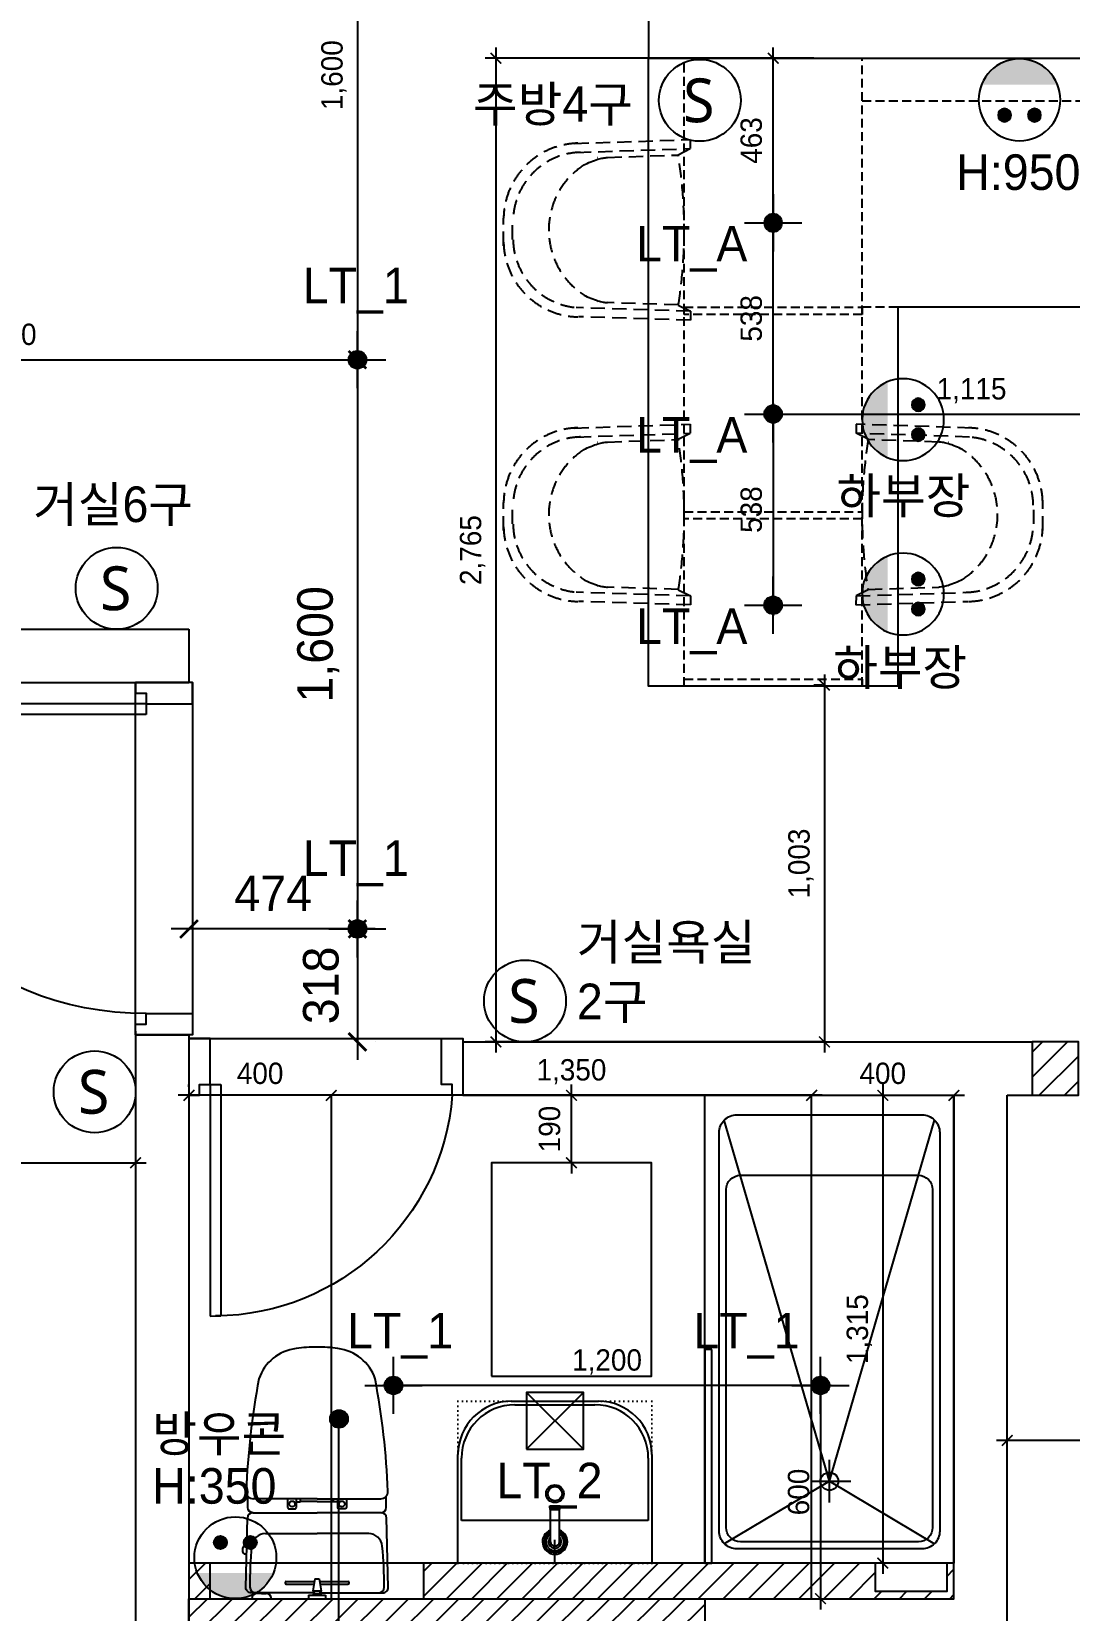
# Model space of a CAD drawing. Header units: inches. Extents: x 180277 to 249577, y 30223 to 92457.
# Drawn here: x 210996 to 213913, y 59642 to 64080 of the extents above; entities that cross this region are included whole.
import ezdxf

# ---------------------------------------------------------------- set-up
doc = ezdxf.new("R2010")
doc.units = ezdxf.units.IN
doc.header["$LTSCALE"] = 50
doc.header["$MEASUREMENT"] = 0
doc.header["$PDSIZE"] = 700.071425
for name, pattern in [('DASHED', [0.75, 0.5, -0.25]), ('DH-HID2', [1.2, 0.8, -0.4]), ('DOT', [0.25, 0, -0.25]), ('HID', [2.5, 1.5, -1]), ('HIDDEN', [0.375, 0.25, -0.125])]:
    doc.linetypes.add(name, pattern=pattern)
for name, color, linetype in [('0-ELC TEXT', 7, 'Continuous'), ('02-WAL', 2, 'Continuous'), ('03-WAL NEW', 3, 'Continuous'), ('06-FUR', 6, 'Continuous'), ('07-DIM WAL', 5, 'Continuous'), ('2-con', 2, 'Continuous'), ('3.기호.계단선', 30, 'Continuous'), ('CO-BATH', 6, 'Continuous'), ('fin', 5, 'Continuous'), ('FU-FURM', 251, 'DH-HID2'), ('FUR', 8, 'DASHED'), ('HL', 6, 'HIDDEN'), ('RC-LIGHT', 7, 'Continuous'), ('도면층4', 4, 'Continuous'), ('도면층5', 5, 'Continuous'), ('설비', 140, 'Continuous')]:
    doc.layers.add(name, color=color, linetype=linetype)
doc.styles.add('HY 울릉도 L', font='')
doc.styles.add('코레일둥고', font='Korail_Round_Gothic_Medium.ttf')
doc.styles.get('HY 울릉도 L').set_extended_font_data('HY울릉도L')
doc.dimstyles.new('30', dxfattribs={"dimscale": 30, "dimtxt": 2, "dimasz": 1, "dimexe": 1, "dimexo": 1, "dimgap": 1, "dimtad": 1, "dimdec": 0, "dimrnd": 0.05, "dimdsep": 46, "dimlunit": 6, "dimtxsty": 'HY 울릉도 L', "dimblk": 'ARCHTICK', "dimcen": 2.5, "dimdle": 1, "dimclrd": 133, "dimclre": 133, "dimclrt": 30, "dimadec": 0, "dimazin": 0, "dimtfac": 1, "dimtdec": 0, "dimtix": 1, "dimtmove": 2, "dimatfit": 3, "dimldrblk": 'ARCHTICK', "dimfxl": 0, "dimlwd": -1, "dimlwe": -1, "dimarcsym": 0})
doc.dimstyles.new('50', dxfattribs={"dimscale": 50, "dimtxt": 2, "dimasz": 1, "dimexe": 1, "dimexo": 1, "dimgap": 1, "dimtad": 1, "dimdec": 0, "dimrnd": 0.05, "dimdsep": 46, "dimlunit": 6, "dimtxsty": 'HY 울릉도 L', "dimblk": 'ARCHTICK', "dimcen": 2.5, "dimdle": 1, "dimclrd": 133, "dimclre": 133, "dimclrt": 30, "dimadec": 0, "dimazin": 0, "dimtfac": 1, "dimtdec": 0, "dimtix": 1, "dimtmove": 2, "dimatfit": 3, "dimldrblk": 'ARCHTICK', "dimfxl": 0, "dimlwd": -1, "dimlwe": -1, "dimarcsym": 0})

# ---------------------------------------------------------------- blocks, each defined once
blk = doc.blocks.new('fff')
at = {"layer": '02-WAL'}
blk.add_line((80428, 62807.5), (80588, 62807.5), dxfattribs=at)
at = {"layer": '2-con'}
for p, q in [((82038, 65382.5), (82038, 67107.5)), ((82888, 65982.5), (82888, 63967.5)), ((80438, 63797.5), (80438, 65617.5)), ((80588, 63937.5), (80588, 65617.5)), ((82038, 65382.5), (82738, 65382.5)), ((82738, 65382.5), (82738, 63967.5)), ((81358, 63817.5), (81358, 63967.5)), ((81358, 63967.5), (82738, 63967.5)), ((82888, 63967.5), (82958, 63967.5)), ((82958, 63817.5), (82958, 63967.5)), ((80588, 63797.5), (80588, 63937.5)), ((80438, 63797.5), (80588, 63797.5)), ((81358, 63817.5), (82958, 63817.5)), ((76738, 62807.5), (80588, 62807.5)), ((80588, 62657.5), (80588, 62807.5)), ((76588, 62657.5), (80588, 62657.5)), ((81880, 61052.5), (84943, 61052.5)), ((81880, 60812.5), (81880, 61052.5))]:
    blk.add_line(p, q, dxfattribs=at)
at = {"layer": '도면층4'}
for p, q in [((80648, 63937.5), (80648, 64588.1)), ((80648, 64588.1), (80678, 64587.5)), ((80678, 63937.5), (80678, 64587.5)), ((81358, 63967.5), (80588, 63967.5)), ((80648, 63937.5), (80678, 63937.5)), ((80438, 63797.5), (80438, 62807.5)), ((80588, 63807.5), (81358, 63807.5)), ((80598, 62807.5), (80598, 63797.5)), ((80468, 62897.5), (79598, 62897.5)), ((80468, 62867.5), (80468, 62897.5)), ((80468, 62867.5), (79597.4, 62867.5))]:
    blk.add_line(p, q, dxfattribs=at)
for points in [[(80588, 63967.5), (80618, 63967.5), (80618, 63937.5), (80648, 63937.5), (80648, 63807.5), (80618, 63807.5), (80618, 63807.5), (80588, 63807.5), (80588, 63967.5)], [(81358, 63967.5), (81328, 63967.5), (81328, 63937.5), (81298, 63937.5), (81298, 63807.5), (81328, 63807.5), (81328, 63807.5), (81358, 63807.5), (81358, 63967.5)], [(80438, 63797.5), (80438, 63767.5), (80468, 63767.5), (80468, 63737.5), (80598, 63737.5), (80598, 63767.5), (80598, 63767.5), (80598, 63797.5), (80438, 63797.5)], [(80438, 62807.5), (80438, 62837.5), (80468, 62837.5), (80468, 62867.5), (80598, 62867.5), (80598, 62837.5), (80598, 62837.5), (80598, 62807.5), (80438, 62807.5)]]:
    blk.add_lwpolyline(points, dxfattribs=at)
at = {"layer": '도면층5'}
for centre, radius, start, end in [((80658.1, 63915.9), 671.9, 4.4073, 89.5784), ((80461.2, 62874), 863.5, 89.5488, 179.4365)]:
    blk.add_arc(centre, radius, start, end, dxfattribs=at)
blk = doc.blocks.new('FFF2')
at = {"layer": '03-WAL NEW'}
h = blk.add_hatch(dxfattribs=at)
h.set_pattern_fill('_USER', color=8, scale=50, angle=45, pattern_type=0)
h.set_pattern_definition([(45, (21500, 7e-12), (-35.355339, 35.355339), [])])
h.paths.add_polyline_path([(213808.7, 61089.6), (213938.7, 61089.6), (213938.7, 61239.6), (213808.7, 61239.6)])
h = blk.add_hatch(dxfattribs=at)
h.set_pattern_fill('_USER', color=8, scale=50, angle=45, pattern_type=0)
h.set_pattern_definition([(45, (130850.66, 7e-12), (-35.35534, 35.35534), [])])
h.paths.add_polyline_path([(211498.7, 59774.6), (211438.7, 59774.6), (211438.7, 59674.6), (211498.7, 59674.6)])
h.paths.add_polyline_path([(213568.7, 59774.6), (213568.7, 59694.6), (213368.7, 59694.6), (213368.7, 59774.6), (212098.7, 59774.6), (212098.7, 59674.6), (213588.7, 59674.6), (213588.7, 59774.6)])
h = blk.add_hatch(dxfattribs=at)
h.set_pattern_fill('_USER', color=8, scale=50, angle=45, pattern_type=0)
h.set_pattern_definition([(45, (0, 0), (-35.355339, 35.355339), [])])
h.paths.add_polyline_path([(212888.7, 59574.6), (211438.7, 59574.6), (211438.7, 59674.6), (212888.7, 59674.6)])
at = {"color": 8}
blk.add_line((212467.3, 59774.6), (212467.3, 59839.6), dxfattribs=at)
at = {"layer": '03-WAL NEW'}
for p, q in [((211498.7, 59674.6), (211498.7, 59774.6)), ((212098.7, 59674.6), (212098.7, 59774.6))]:
    blk.add_line(p, q, dxfattribs=at)
for points in [[(213808.7, 61089.6), (213938.7, 61089.6), (213938.7, 61239.6), (213808.7, 61239.6)], [(212888.7, 59574.6), (211438.7, 59574.6), (211438.7, 59674.6), (212888.7, 59674.6)]]:
    blk.add_lwpolyline(points, close=True, dxfattribs=at)
for points in [[(213588.7, 59774.6), (211438.7, 59774.6), (211438.7, 59674.6), (213588.7, 59674.6), (213588.7, 59774.6)], [(213568.7, 59774.6), (213568.7, 59694.6), (213368.7, 59694.6), (213368.7, 59774.6)]]:
    blk.add_lwpolyline(points, dxfattribs=at)
at = {"layer": '06-FUR', "color": 8}
blk.add_lwpolyline([(215030.7, 64004.6), (215610.7, 64004.6), (215610.7, 63304.6), (213430.7, 63304.6), (213430.7, 62239.6), (212730.7, 62239.6), (212730.7, 64004.6), (215030.7, 64004.6)], dxfattribs=at)
at = {"layer": 'CO-BATH', "color": 8}
for p, q in [((213238.7, 60004.6), (212943.3, 61020)), ((213238.7, 60004.6), (213534, 61020)), ((212908.7, 60374.6), (212888.7, 60374.6)), ((212888.7, 60374.6), (212888.7, 59774.6)), ((212908.7, 59774.6), (212908.7, 60374.6)), ((212344.8, 60229.6), (212589.8, 60229.6)), ((212354.8, 60219.6), (212579.8, 60219.6)), ((212194.8, 59774.6), (212194.8, 60079.6)), ((212204.8, 59894.6), (212204.8, 60069.6)), ((212729.8, 60069.6), (212729.8, 59894.6)), ((212739.8, 60079.6), (212739.8, 59774.6)), ((213238.7, 59944.6), (213238.7, 60064.6)), ((213238.7, 60004.6), (212943.3, 59829.2)), ((213188.7, 60004.6), (213298.7, 60004.6)), ((213238.7, 60004.6), (213534, 59829.2)), ((212452.8, 59935.1), (212481.8, 59935.1)), ((212452.8, 59930.1), (212452.8, 59935.1)), ((212452.8, 59930.1), (212481.8, 59930.1)), ((212453.8, 59925.1), (212453.8, 59930.1)), ((212453.8, 59925.1), (212480.8, 59925.1)), ((212454.8, 59834.6), (212454.8, 59925.1)), ((212479.8, 59834.6), (212479.8, 59925.1)), ((212480.8, 59925.1), (212480.8, 59930.1)), ((212481.8, 59930.1), (212481.8, 59935.1)), ((212729.8, 59894.6), (212204.8, 59894.6)), ((212739.8, 59774.6), (212194.8, 59774.6)), ((212888.7, 59774.6), (212908.7, 59774.6))]:
    blk.add_line(p, q, dxfattribs=at)
blk.add_lwpolyline([(213588.7, 61089.6), (213588.7, 59774.6), (212888.7, 59774.6), (212888.7, 61089.6)], close=True, dxfattribs=at)
for points in [[(213238.7, 59814.6), (212978.7, 59814.6, -0.414214), (212928.7, 59864.6), (212928.7, 60984.6, -0.414214), (212978.7, 61034.6), (213498.7, 61034.6, -0.414214), (213548.7, 60984.6), (213548.7, 59864.6, -0.414214), (213498.7, 59814.6), (213238.7, 59814.6)], [(213238.7, 59834.6), (212988.7, 59834.6, -0.414214), (212948.7, 59874.6), (212948.7, 60824.6, -0.414214), (212988.7, 60864.6), (213488.7, 60864.6, -0.414214), (213528.7, 60824.6), (213528.7, 59874.6, -0.414214), (213488.7, 59834.6)]]:
    blk.add_lwpolyline(points, format="xyb", close=True, dxfattribs=at)
at = {"layer": 'CO-BATH', "color": 8, "linetype": 'DOT'}
blk.add_lwpolyline([(212194.8, 60229.6), (212739.8, 60229.6), (212739.8, 59774.6), (212194.8, 59774.6)], close=True, dxfattribs=at)
at = {"layer": 'CO-BATH', "color": 8}
for radius in [25, 20]:
    blk.add_circle((212467.3, 59969.6), radius, dxfattribs=at)
for centre, radius, start, end in [((212344.8, 60079.6), 150, 90, 180), ((212589.8, 60079.6), 150, 0, 90), ((212354.8, 60069.6), 150, 90, 180), ((212579.8, 60069.6), 150, 0, 90), ((212467.3, 59834.6), 35, 110.9249, 69.0752), ((212467.3, 59834.6), 30, 114.6243, 65.3757), ((212467.3, 59834.6), 25, 120, 60), ((212467.3, 59834.6), 18, 133.983, 46.0171), ((212467.3, 59834.6), 12.5, 180, 0)]:
    blk.add_arc(centre, radius, start, end, dxfattribs=at)
blk.add_ellipse((213238.7, 60004.6), major_axis=(17.7, 17.7), ratio=1, dxfattribs=at)
at = {"layer": 'fin', "color": 8}
for p, q in [((211618.3, 59916), (211798.7, 59916)), ((211798.7, 59955.3), (211619.4, 59955.3)), ((211798.7, 59955.3), (211977.9, 59955.3)), ((211979, 59916), (211798.7, 59916)), ((211653.4, 59858.2), (211798.7, 59858.2)), ((211943.9, 59858.2), (211798.7, 59858.2)), ((211790.7, 59691), (211626.1, 59691)), ((211642.9, 59689.6), (211630.4, 59689.6)), ((211642.9, 59689.6), (211655.4, 59689.6)), ((211806.6, 59691), (211971.3, 59691))]:
    blk.add_line(p, q, dxfattribs=at)
for points in [[(211618.3, 59916, -0.371724), (211603.9, 59930.7, -0.003515), (211604.7, 59961.6, -0.320541)], [(211979, 59916, 0.371724), (211993.4, 59930.7, 0.003515), (211992.6, 59961.6, 0.320541)], [(211626.1, 59691), (211613.7, 59691, -0.421209), (211598.7, 59706.4), (211603.3, 59901.4, -0.001659)], [(211971.3, 59691), (211983.7, 59691, 0.421209), (211998.7, 59706.4), (211994, 59901.4, 0.001659)]]:
    blk.add_lwpolyline(points, format="xyb", dxfattribs=at)
for centre, radius, start, end in [((211754.4, 60253), 125.5, 96.5759, 161.7036), ((211798.7, 59976), 405.9, 90, 98.3007), ((211798.7, 59976), 405.9, 81.6993, 90), ((211842.9, 60253), 125.5, 18.2964, 83.4241), ((213803.5, 59886.3), 2205.9, 169.3919, 177.6667), ((209793.9, 59886.3), 2205.9, 2.3333, 10.6081), ((211619.4, 59975.3), 20, 177.6667, 270), ((211977.9, 59975.3), 20, 270, 2.3333), ((211618.3, 59901), 15, 90, 178.6349), ((211979, 59901), 15, 1.3651, 90), ((211655.2, 59818.2), 40, 92.4871, 174.0563), ((211942.2, 59818.2), 40, 5.9437, 87.5129), ((212610, 59718.8), 1000, 174.0563, 180.6884), ((210987.3, 59718.8), 1000, 359.3116, 5.9437), ((211626.1, 59707), 16, 180.6884, 270), ((211971.3, 59707), 16, 270, 359.3116), ((211630.4, 59674.6), 15, 90, 180), ((211655.4, 59674.6), 15, 0, 90)]:
    blk.add_arc(centre, radius, start, end, dxfattribs=at)
at = {"layer": 'FU-FURM', "color": 8}
for p, q in [((212522.5, 63765.1), (212847.3, 63775.9)), ((212847.3, 63775.9), (212847.3, 63750.6)), ((212529.2, 63739.9), (212847.3, 63750.6)), ((212615, 63725.9), (212813.5, 63732.5)), ((212813.5, 63733.6), (212847.3, 63750.6)), ((212548.8, 63704.7), (212553, 63706.9)), ((212553, 63706.9), (212557.7, 63709.1)), ((212557.7, 63709.1), (212562.8, 63711.4)), ((212562.8, 63711.4), (212568.1, 63713.5)), ((212568.1, 63713.5), (212573.3, 63715.6)), ((212573.3, 63715.6), (212578.5, 63717.5)), ((212578.5, 63717.5), (212583.3, 63719.2)), ((212583.3, 63719.2), (212587.7, 63720.6)), ((212587.7, 63720.6), (212591.7, 63721.8)), ((212591.7, 63721.8), (212595.3, 63722.8)), ((212595.3, 63722.8), (212598.7, 63723.6)), ((212598.7, 63723.6), (212601.9, 63724.2)), ((212601.9, 63724.2), (212605.1, 63724.7)), ((212605.1, 63724.7), (212608.3, 63725.1)), ((212608.3, 63725.1), (212611.5, 63725.5)), ((212611.5, 63725.5), (212615, 63725.9)), ((212323, 63477.6), (212322.9, 63555.5)), ((212348.4, 63495.6), (212348.3, 63548.7)), ((212549.2, 63338.7), (212553.5, 63336.6)), ((212553.5, 63336.6), (212558.2, 63334.4)), ((212558.2, 63334.4), (212563.3, 63332.2)), ((212563.3, 63332.2), (212568.5, 63330)), ((212847.9, 63293.6), (212527.3, 63303.6)), ((212568.5, 63330), (212573.8, 63328)), ((212573.8, 63328), (212578.9, 63326.1)), ((212578.9, 63326.1), (212583.8, 63324.4)), ((212583.8, 63324.4), (212588.2, 63322.9)), ((212588.2, 63322.9), (212592.2, 63321.7)), ((212592.2, 63321.7), (212595.8, 63320.8)), ((212595.8, 63320.8), (212599.2, 63320)), ((212599.2, 63320), (212602.4, 63319.4)), ((212602.4, 63319.4), (212605.6, 63318.9)), ((212605.6, 63318.9), (212608.8, 63318.5)), ((212608.8, 63318.5), (212612, 63318.1)), ((212612, 63318.1), (212615.5, 63317.8)), ((212814, 63311.6), (212615.5, 63317.8)), ((212814, 63310.5), (212847.9, 63293.6)), ((212847.9, 63293.6), (212847.9, 63268.3)), ((212847.9, 63268.3), (212533.8, 63278)), ((212522.5, 62965.1), (212847.3, 62975.9)), ((212847.3, 62975.9), (212847.3, 62950.6)), ((213314.1, 62975.9), (213314, 62950.6)), ((213638.8, 62965.1), (213314.1, 62975.9)), ((212529.2, 62939.9), (212847.3, 62950.6)), ((212615, 62925.9), (212813.5, 62932.5)), ((212813.5, 62933.6), (212847.3, 62950.6)), ((213632.2, 62939.9), (213314, 62950.6)), ((213347.8, 62933.6), (213314, 62950.6)), ((213546.3, 62925.9), (213347.8, 62932.5)), ((212548.8, 62904.7), (212553, 62906.9)), ((212553, 62906.9), (212557.7, 62909.1)), ((212557.7, 62909.1), (212562.8, 62911.4)), ((212562.8, 62911.4), (212568.1, 62913.5)), ((212568.1, 62913.5), (212573.3, 62915.6)), ((212573.3, 62915.6), (212578.5, 62917.5)), ((212578.5, 62917.5), (212583.3, 62919.2)), ((212583.3, 62919.2), (212587.7, 62920.6)), ((212587.7, 62920.6), (212591.7, 62921.8)), ((212591.7, 62921.8), (212595.3, 62922.8)), ((212595.3, 62922.8), (212598.7, 62923.6)), ((212598.7, 62923.6), (212601.9, 62924.2)), ((212601.9, 62924.2), (212605.1, 62924.7)), ((212605.1, 62924.7), (212608.3, 62925.1)), ((212608.3, 62925.1), (212611.5, 62925.5)), ((212611.5, 62925.5), (212615, 62925.9)), ((213549.8, 62925.5), (213546.3, 62925.9)), ((213553, 62925.1), (213549.8, 62925.5)), ((213556.2, 62924.7), (213553, 62925.1)), ((213559.4, 62924.2), (213556.2, 62924.7)), ((213562.6, 62923.6), (213559.4, 62924.2)), ((213566, 62922.8), (213562.6, 62923.6)), ((213569.7, 62921.8), (213566, 62922.8)), ((213573.6, 62920.6), (213569.7, 62921.8)), ((213578, 62919.2), (213573.6, 62920.6)), ((213582.9, 62917.5), (213578, 62919.2)), ((213588, 62915.6), (213582.9, 62917.5)), ((213593.3, 62913.5), (213588, 62915.6)), ((213598.5, 62911.4), (213593.3, 62913.5)), ((213603.6, 62909.1), (213598.5, 62911.4)), ((213608.3, 62906.9), (213603.6, 62909.1)), ((213612.6, 62904.7), (213608.3, 62906.9)), ((212323, 62677.6), (212322.9, 62755.5)), ((213838.3, 62677.6), (213838.4, 62755.5)), ((212348.4, 62695.6), (212348.3, 62748.7)), ((213812.9, 62695.6), (213813, 62748.7)), ((212549.2, 62538.7), (212553.5, 62536.6)), ((212553.5, 62536.6), (212558.2, 62534.4)), ((212558.2, 62534.4), (212563.3, 62532.2)), ((212563.3, 62532.2), (212568.5, 62530)), ((213598, 62532.2), (213592.8, 62530)), ((213603.1, 62534.4), (213598, 62532.2)), ((213607.8, 62536.6), (213603.1, 62534.4)), ((213612.1, 62538.7), (213607.8, 62536.6)), ((212847.9, 62493.6), (212527.3, 62503.6)), ((212568.5, 62530), (212573.8, 62528)), ((212573.8, 62528), (212578.9, 62526.1)), ((212578.9, 62526.1), (212583.8, 62524.4)), ((212583.8, 62524.4), (212588.2, 62522.9)), ((212588.2, 62522.9), (212592.2, 62521.7)), ((212592.2, 62521.7), (212595.8, 62520.8)), ((212595.8, 62520.8), (212599.2, 62520)), ((212599.2, 62520), (212602.4, 62519.4)), ((212602.4, 62519.4), (212605.6, 62518.9)), ((212605.6, 62518.9), (212608.8, 62518.5)), ((212608.8, 62518.5), (212612, 62518.1)), ((212612, 62518.1), (212615.5, 62517.8)), ((212814, 62511.6), (212615.5, 62517.8)), ((212814, 62510.5), (212847.9, 62493.6)), ((212847.9, 62493.6), (212847.9, 62468.3)), ((213313.5, 62493.6), (213313.4, 62468.3)), ((213347.3, 62510.5), (213313.5, 62493.6)), ((213313.5, 62493.6), (213634, 62503.6)), ((213347.3, 62511.6), (213545.8, 62517.8)), ((213549.3, 62518.1), (213545.8, 62517.8)), ((213552.5, 62518.5), (213549.3, 62518.1)), ((213555.7, 62518.9), (213552.5, 62518.5)), ((213558.9, 62519.4), (213555.7, 62518.9)), ((213562.1, 62520), (213558.9, 62519.4)), ((213565.5, 62520.8), (213562.1, 62520)), ((213569.2, 62521.7), (213565.5, 62520.8)), ((213573.1, 62522.9), (213569.2, 62521.7)), ((213577.5, 62524.4), (213573.1, 62522.9)), ((213582.4, 62526.1), (213577.5, 62524.4)), ((213587.5, 62528), (213582.4, 62526.1)), ((213592.8, 62530), (213587.5, 62528)), ((212847.9, 62468.3), (212533.8, 62478)), ((213313.4, 62468.3), (213627.6, 62478))]:
    blk.add_line(p, q, dxfattribs=at)
for centre, radius, start, end in [((212536.6, 63552.2), 213.6, 91.3567, 179.233), ((212543.9, 63545.9), 194.3, 91.3565, 179.233), ((211500.1, 63520.4), 1330.6, 350.9232, 9.2189), ((212668.4, 63521.9), 218.5, 123.195, 236.9472), ((212668.4, 63521.9), 218.5, 111.67, 111.7928), ((212536.6, 63491.2), 213.6, 180.9092, 268.7855), ((212543.9, 63497.6), 194.3, 180.9092, 268.7854), ((212668.4, 63521.9), 218.5, 248.3494, 248.4722), ((212536.6, 62752.2), 213.6, 91.3567, 179.233), ((212543.9, 62745.9), 194.3, 91.3565, 179.233), ((211500.1, 62720.4), 1330.6, 350.9232, 9.2189), ((214661.2, 62720.4), 1330.6, 170.7811, 189.0768), ((213617.4, 62745.9), 194.3, 0.767, 88.6435), ((213624.7, 62752.2), 213.6, 0.767, 88.6433), ((212668.4, 62721.9), 218.5, 123.195, 236.9472), ((212668.4, 62721.9), 218.5, 111.67, 111.7928), ((213492.9, 62721.9), 218.5, 68.2072, 68.33), ((213492.9, 62721.9), 218.5, 303.0528, 56.805), ((212536.6, 62691.2), 213.6, 180.9092, 268.7855), ((212543.9, 62697.6), 194.3, 180.9092, 268.7854), ((213617.4, 62697.6), 194.3, 271.2146, 359.0908), ((213624.7, 62691.2), 213.6, 271.2145, 359.0908), ((212668.4, 62721.9), 218.5, 248.3494, 248.4722), ((213492.9, 62721.9), 218.5, 291.5278, 291.6506)]:
    blk.add_arc(centre, radius, start, end, dxfattribs=at)
at = {"layer": 'FUR', "color": 8}
for p, q in [((212830.7, 62239.6), (212830.7, 64004.6)), ((213330.7, 63284.6), (213330.7, 64004.6)), ((213330.7, 63884.6), (214030.7, 63884.6)), ((213330.7, 62239.6), (213330.7, 63304.6)), ((213430.7, 63304.6), (213330.7, 63304.6))]:
    blk.add_line(p, q, dxfattribs=at)
for points in [[(212830.7, 63304.6), (213330.7, 63304.6), (213330.7, 63284.6), (212830.7, 63284.6)], [(212830.7, 62729.6), (213330.7, 62729.6), (213330.7, 62709.6), (212830.7, 62709.6)], [(212830.7, 62259.6), (213330.7, 62259.6), (213330.7, 62239.6), (212830.7, 62239.6)]]:
    blk.add_lwpolyline(points, close=True, dxfattribs=at)
at = {"layer": 'HL', "color": 8, "linetype": 'Continuous'}
for p, q in [((211798.7, 59948.2), (211752.3, 59948.2)), ((211798.7, 59948.2), (211845, 59948.2)), ((211589.7, 59805), (211589.7, 59817.1)), ((211593.7, 59821.1), (211601.4, 59821.1)), ((211593.7, 59801), (211600.9, 59801)), ((211712.2, 59722.6), (211791.2, 59722.6)), ((211712.2, 59715.6), (211790.1, 59715.6)), ((211792.7, 59730.7), (211787.3, 59696.4)), ((211787.3, 59696.4), (211791.7, 59689.4)), ((211787.3, 59696.4), (211810, 59696.4)), ((211792.7, 59730.7), (211804.7, 59730.7)), ((211804.7, 59730.7), (211810, 59696.4)), ((211810, 59696.4), (211805.6, 59689.4)), ((211806.1, 59722.6), (211885.2, 59722.6)), ((211807.2, 59715.6), (211885.2, 59715.6)), ((211774.7, 59684.6), (211774.7, 59674.6)), ((211774.7, 59684.6), (211822.7, 59684.6)), ((211791.7, 59689.4), (211786.3, 59684.6)), ((211791.7, 59689.4), (211805.6, 59689.4)), ((211805.6, 59689.4), (211811, 59684.6)), ((211822.7, 59684.6), (211822.7, 59674.6))]:
    blk.add_line(p, q, dxfattribs=at)
for points in [[(211716.1, 59955.3), (211716.1, 59931.1, 0.414214), (211720.1, 59927.1), (211736.6, 59927.1, 0.414214), (211740.6, 59931.1), (211740.6, 59946.6), (211740.6, 59955.3)], [(211740.6, 59946.6), (211750.3, 59946.6, 0.414214), (211752.3, 59948.6), (211752.3, 59955.3)], [(211856.7, 59946.6), (211847, 59946.6, -0.414214), (211845, 59948.6), (211845, 59955.3)], [(211881.2, 59955.3), (211881.2, 59931.1, -0.414214), (211877.2, 59927.1), (211860.7, 59927.1, -0.414214), (211856.7, 59931.1), (211856.7, 59946.6), (211856.7, 59955.3)]]:
    blk.add_lwpolyline(points, format="xyb", dxfattribs=at)
for centre in [(211728.7, 59941), (211868.7, 59941)]:
    blk.add_circle(centre, 8, dxfattribs=at)
for centre, radius, start, end in [((211593.7, 59817.1), 4, 90, 180), ((211593.7, 59805), 4, 180, 270), ((211712.2, 59719.1), 3.5, 90, 270), ((211885.2, 59719.1), 3.5, 270, 90)]:
    blk.add_arc(centre, radius, start, end, dxfattribs=at)
at = {"xscale": -1, "rotation": 180}
blk.add_blockref('fff', (130850.7, 125057.1), dxfattribs=at)
blk = doc.blocks.new('1')
at = {"linetype": 'Continuous'}
h = blk.add_hatch(color=4, dxfattribs=at)
h.dxf.hatch_style = 1
edge = h.paths.add_edge_path()
edge.add_arc((11539653.5, -14273503.8), 37.5, 0, 360)
at = {"color": 1, "linetype": 'Continuous'}
for p, q in [((11539653.5, -14273637.1), (11539653.5, -14273370.5)), ((11539520.2, -14273503.8), (11539786.8, -14273503.8))]:
    blk.add_line(p, q, dxfattribs=at)
at = {"color": 4, "linetype": 'Continuous'}
for radius in [41.5, 37.5]:
    blk.add_circle((11539653.5, -14273503.8), radius, dxfattribs=at)
blk = doc.blocks.new('_ArchTick')
at = {"color": 0, "linetype": 'ByBlock', "const_width": 0.15}
blk.add_lwpolyline([(-0.5, -0.5), (0.5, 0.5)], dxfattribs=at)
blk = doc.blocks.new('*D151')
at = {"layer": '07-DIM WAL', "color": 133}
for p, q in [((212513.7, 61089.6), (212513.7, 61119.6)), ((212513.7, 60899.6), (212513.7, 61089.6)), ((212543.7, 61089.6), (212543.7, 61089.6)), ((212513.7, 60899.6), (212513.7, 60869.6)), ((212543.7, 60899.6), (212543.7, 60899.6))]:
    blk.add_line(p, q, dxfattribs=at)
at = {"layer": 'Defpoints', "color": 0}
for p in [(212513.7, 61089.6), (212513.7, 61089.6), (212513.7, 60899.6)]:
    blk.add_point(p, dxfattribs=at)
at = {"layer": '07-DIM WAL', "color": 133, "xscale": 30, "yscale": 30, "zscale": 30}
for p, rotation in [((212513.7, 61089.6), 270), ((212513.7, 60899.6), 90)]:
    blk.add_blockref('_ArchTick', p, dxfattribs=dict(at, rotation=rotation))
at = {"layer": '07-DIM WAL', "color": 30, "insert": (212452.4, 60994.6), "char_height": 60, "attachment_point": 5, "rotation": 90, "style": 'HY 울릉도 L'}
blk.add_mtext('190', dxfattribs=at)
blk = doc.blocks.new('*D152')
at = {"layer": '07-DIM WAL', "color": 133}
blk.add_line((213243.7, 60274.1), (211983.7, 60274.1), dxfattribs=at)
at = {"layer": 'Defpoints', "color": 0}
for p in [(212013.7, 60274.1), (212013.7, 60274.1), (213213.7, 60274.1)]:
    blk.add_point(p, dxfattribs=at)
at = {"layer": '07-DIM WAL', "color": 133, "xscale": 30, "yscale": 30, "zscale": 30, "rotation": 180}
blk.add_blockref('_ArchTick', (212013.7, 60274.1), dxfattribs=at)
at = {"layer": '07-DIM WAL', "color": 133, "xscale": 30, "yscale": 30, "zscale": 30}
blk.add_blockref('_ArchTick', (213213.7, 60274.1), dxfattribs=at)
at = {"layer": '07-DIM WAL', "color": 30, "insert": (212613.7, 60340), "char_height": 60, "attachment_point": 5, "style": 'HY 울릉도 L'}
blk.add_mtext('1,200', dxfattribs=at)
blk = doc.blocks.new('*D153')
at = {"layer": '07-DIM WAL', "color": 133}
blk.add_line((213158.7, 61089.6), (213618.7, 61089.6), dxfattribs=at)
at = {"layer": 'Defpoints', "color": 0}
for p in [(213188.7, 61089.6), (213588.7, 61089.6), (213588.7, 61089.6)]:
    blk.add_point(p, dxfattribs=at)
at = {"layer": '07-DIM WAL', "color": 133, "xscale": 30, "yscale": 30, "zscale": 30, "rotation": 180}
blk.add_blockref('_ArchTick', (213188.7, 61089.6), dxfattribs=at)
at = {"layer": '07-DIM WAL', "color": 133, "xscale": 30, "yscale": 30, "zscale": 30}
blk.add_blockref('_ArchTick', (213588.7, 61089.6), dxfattribs=at)
at = {"layer": '07-DIM WAL', "color": 30, "insert": (213388.7, 61150.9), "char_height": 60, "attachment_point": 5, "style": 'HY 울릉도 L'}
blk.add_mtext('400', dxfattribs=at)
blk = doc.blocks.new('*D154')
at = {"layer": '07-DIM WAL', "color": 133}
blk.add_line((213218.7, 61089.6), (211808.7, 61089.6), dxfattribs=at)
at = {"layer": 'Defpoints', "color": 0}
for p in [(211838.7, 61089.6), (211838.7, 61089.6), (213188.7, 61089.6)]:
    blk.add_point(p, dxfattribs=at)
at = {"layer": '07-DIM WAL', "color": 133, "xscale": 30, "yscale": 30, "zscale": 30, "rotation": 180}
blk.add_blockref('_ArchTick', (211838.7, 61089.6), dxfattribs=at)
at = {"layer": '07-DIM WAL', "color": 133, "xscale": 30, "yscale": 30, "zscale": 30}
blk.add_blockref('_ArchTick', (213188.7, 61089.6), dxfattribs=at)
at = {"layer": '07-DIM WAL', "color": 30, "insert": (212513.7, 61155.6), "char_height": 60, "attachment_point": 5, "style": 'HY 울릉도 L'}
blk.add_mtext('1,350', dxfattribs=at)
blk = doc.blocks.new('*D155')
at = {"layer": '07-DIM WAL', "color": 133}
for p, q in [((211438.7, 61113.4), (211438.7, 61119.6)), ((211868.7, 61089.6), (211408.7, 61089.6))]:
    blk.add_line(p, q, dxfattribs=at)
at = {"layer": 'Defpoints', "color": 0}
for p in [(211438.7, 61089.6), (211438.7, 61083.4), (211838.7, 61089.6)]:
    blk.add_point(p, dxfattribs=at)
at = {"layer": '07-DIM WAL', "color": 133, "xscale": 30, "yscale": 30, "zscale": 30, "rotation": 180}
blk.add_blockref('_ArchTick', (211438.7, 61089.6), dxfattribs=at)
at = {"layer": '07-DIM WAL', "color": 133, "xscale": 30, "yscale": 30, "zscale": 30}
blk.add_blockref('_ArchTick', (211838.7, 61089.6), dxfattribs=at)
at = {"layer": '07-DIM WAL', "color": 30, "insert": (211638.7, 61150.9), "char_height": 60, "attachment_point": 5, "style": 'HY 울릉도 L'}
blk.add_mtext('400', dxfattribs=at)
blk = doc.blocks.new('*D160')
at = {"layer": '07-DIM WAL', "color": 133}
for p, q in [((213213.7, 60304.1), (213213.7, 59644.6)), ((213243.7, 60274.1), (213243.7, 60274.1)), ((213243.7, 59674.6), (213243.7, 59674.6))]:
    blk.add_line(p, q, dxfattribs=at)
at = {"layer": 'Defpoints', "color": 0}
for p in [(213213.7, 60274.1), (213213.7, 59674.6), (213213.7, 59674.6)]:
    blk.add_point(p, dxfattribs=at)
at = {"layer": '07-DIM WAL', "color": 133, "xscale": 30, "yscale": 30, "zscale": 30}
for p, rotation in [((213213.7, 60274.1), 90), ((213213.7, 59674.6), 270)]:
    blk.add_blockref('_ArchTick', p, dxfattribs=dict(at, rotation=rotation))
at = {"layer": '07-DIM WAL', "color": 30, "insert": (213152.4, 59974.4), "char_height": 60, "attachment_point": 5, "rotation": 90, "style": 'HY 울릉도 L'}
blk.add_mtext('600', dxfattribs=at)
blk = doc.blocks.new('*D167')
at = {"layer": '07-DIM WAL', "color": 133}
for p, q in [((211288.7, 61269.6), (211288.7, 60869.6)), ((210308.4, 60899.6), (211318.7, 60899.6))]:
    blk.add_line(p, q, dxfattribs=at)
at = {"layer": 'Defpoints', "color": 0}
for p in [(211288.7, 61299.6), (210338.4, 60899.6), (211288.7, 60899.6)]:
    blk.add_point(p, dxfattribs=at)
at = {"layer": '07-DIM WAL', "color": 133, "xscale": 30, "yscale": 30, "zscale": 30, "rotation": 180}
blk.add_blockref('_ArchTick', (210338.4, 60899.6), dxfattribs=at)
at = {"layer": '07-DIM WAL', "color": 133, "xscale": 30, "yscale": 30, "zscale": 30}
blk.add_blockref('_ArchTick', (211288.7, 60899.6), dxfattribs=at)
at = {"layer": '07-DIM WAL', "color": 30, "insert": (210813.5, 60960.9), "char_height": 60, "attachment_point": 5, "style": 'HY 울릉도 L'}
blk.add_mtext('950', dxfattribs=at)
blk = doc.blocks.new('egoo')
at = {"layer": '설비'}
h = blk.add_hatch(color=140, dxfattribs=at)
edge = h.paths.add_edge_path()
edge.add_arc((1015645.3, 443433.7), 22.3, 0, 360)
h = blk.add_hatch(color=140, dxfattribs=at)
edge = h.paths.add_edge_path()
edge.add_arc((1015747.7, 443433.7), 22.3, 0, 360)
h = blk.add_hatch(color=140, dxfattribs=at)
edge = h.paths.add_edge_path()
edge.add_line((1015826.3, 443329.1), (1015566.6, 443329.1))
edge.add_ellipse((1015696.5, 443381.5), major_axis=(99, 99), ratio=1, start_angle=156.9578, end_angle=293.0422)
at = {"layer": '설비', "color": 140}
for centre, radius in [((1015696.5, 443381.5), 140), ((1015645.3, 443433.7), 22.3), ((1015747.7, 443433.7), 22.3)]:
    blk.add_circle(centre, radius, dxfattribs=at)
blk = doc.blocks.new('*D215')
at = {"layer": '07-DIM WAL', "color": 133}
blk.add_line((209882.2, 63157.1), (211942.2, 63157.1), dxfattribs=at)
at = {"layer": 'Defpoints', "color": 0}
for p in [(209912.2, 63157.1), (211912.2, 63157.1), (211912.2, 63157.1)]:
    blk.add_point(p, dxfattribs=at)
at = {"layer": '07-DIM WAL', "color": 133, "xscale": 30, "yscale": 30, "zscale": 30, "rotation": 180}
blk.add_blockref('_ArchTick', (209912.2, 63157.1), dxfattribs=at)
at = {"layer": '07-DIM WAL', "color": 133, "xscale": 30, "yscale": 30, "zscale": 30}
blk.add_blockref('_ArchTick', (211912.2, 63157.1), dxfattribs=at)
at = {"layer": '07-DIM WAL', "color": 30, "insert": (210912.2, 63223), "char_height": 60, "attachment_point": 5, "style": 'HY 울릉도 L'}
blk.add_mtext('2,000', dxfattribs=at)
blk = doc.blocks.new('*D230')
at = {"layer": '07-DIM WAL', "color": 133}
for p, q in [((211912.2, 64787.1), (211912.2, 63127.1)), ((211942.2, 64757.1), (211942.2, 64757.1)), ((211942.2, 63157.1), (211942.2, 63157.1))]:
    blk.add_line(p, q, dxfattribs=at)
at = {"layer": 'Defpoints', "color": 0}
for p in [(211912.2, 64757.1), (211912.2, 63157.1), (211912.2, 63157.1)]:
    blk.add_point(p, dxfattribs=at)
at = {"layer": '07-DIM WAL', "color": 133, "xscale": 30, "yscale": 30, "zscale": 30}
for p, rotation in [((211912.2, 64757.1), 90), ((211912.2, 63157.1), 270)]:
    blk.add_blockref('_ArchTick', p, dxfattribs=dict(at, rotation=rotation))
at = {"layer": '07-DIM WAL', "color": 30, "insert": (211846.2, 63957.1), "char_height": 60, "attachment_point": 5, "rotation": 90, "style": 'HY 울릉도 L'}
blk.add_mtext('1,600', dxfattribs=at)
blk = doc.blocks.new('*D231')
at = {"layer": '07-DIM WAL', "color": 133}
for p, q in [((211912.2, 63207.1), (211912.2, 61507.1)), ((211962.2, 63157.1), (211962.2, 63157.1)), ((211862.2, 61557.1), (211862.2, 61557.1))]:
    blk.add_line(p, q, dxfattribs=at)
at = {"layer": 'Defpoints', "color": 0}
for p in [(211912.2, 63157.1), (211912.2, 61557.1), (211912.2, 61557.1)]:
    blk.add_point(p, dxfattribs=at)
at = {"layer": '07-DIM WAL', "color": 133, "xscale": 50, "yscale": 50, "zscale": 50}
for p, rotation in [((211912.2, 63157.1), 90), ((211912.2, 61557.1), 270)]:
    blk.add_blockref('_ArchTick', p, dxfattribs=dict(at, rotation=rotation))
at = {"layer": '07-DIM WAL', "color": 30, "insert": (211802.3, 62357.1), "char_height": 100, "attachment_point": 5, "rotation": 90, "style": 'HY 울릉도 L'}
blk.add_mtext('1,600', dxfattribs=at)
blk = doc.blocks.new('*D232')
at = {"layer": '07-DIM WAL', "color": 133}
for p, q in [((211912.2, 61557.1), (211912.2, 61607.1)), ((211912.2, 61557.1), (211912.2, 61239.6)), ((211962.2, 61557.1), (211962.2, 61557.1)), ((211912.2, 61239.6), (211912.2, 61189.6)), ((211962.2, 61239.6), (211962.2, 61239.6))]:
    blk.add_line(p, q, dxfattribs=at)
at = {"layer": 'Defpoints', "color": 0}
for p in [(211912.2, 61557.1), (211912.2, 61239.6), (211912.2, 61239.6)]:
    blk.add_point(p, dxfattribs=at)
at = {"layer": '07-DIM WAL', "color": 133, "xscale": 50, "yscale": 50, "zscale": 50}
for p, rotation in [((211912.2, 61557.1), 270), ((211912.2, 61239.6), 90)]:
    blk.add_blockref('_ArchTick', p, dxfattribs=dict(at, rotation=rotation))
at = {"layer": '07-DIM WAL', "color": 30, "insert": (211809.9, 61398.4), "char_height": 100, "attachment_point": 5, "rotation": 90, "style": 'HY 울릉도 L'}
blk.add_mtext('318', dxfattribs=at)
blk = doc.blocks.new('*D233')
at = {"layer": '07-DIM WAL', "color": 133}
blk.add_line((211962.2, 61557.1), (211388.7, 61557.1), dxfattribs=at)
at = {"layer": 'Defpoints', "color": 0}
for p in [(211438.7, 61557.1), (211438.7, 61557.1), (211912.2, 61557.1)]:
    blk.add_point(p, dxfattribs=at)
at = {"layer": '07-DIM WAL', "color": 133, "xscale": 50, "yscale": 50, "zscale": 50, "rotation": 180}
blk.add_blockref('_ArchTick', (211438.7, 61557.1), dxfattribs=at)
at = {"layer": '07-DIM WAL', "color": 133, "xscale": 50, "yscale": 50, "zscale": 50}
blk.add_blockref('_ArchTick', (211912.2, 61557.1), dxfattribs=at)
at = {"layer": '07-DIM WAL', "color": 30, "insert": (211675.4, 61657.2), "char_height": 100, "attachment_point": 5, "style": 'HY 울릉도 L'}
blk.add_mtext('474', dxfattribs=at)
blk = doc.blocks.new('*D239')
at = {"layer": '07-DIM WAL', "color": 133}
for p, q in [((213080.7, 63034.6), (213080.7, 62437.1)), ((213110.7, 63004.6), (213110.7, 63004.6)), ((213050.7, 62467.1), (213050.7, 62467.1))]:
    blk.add_line(p, q, dxfattribs=at)
at = {"layer": 'Defpoints', "color": 0}
for p in [(213080.7, 63004.6), (213080.7, 62467.1), (213080.7, 62467.1)]:
    blk.add_point(p, dxfattribs=at)
at = {"layer": '07-DIM WAL', "color": 133, "xscale": 30, "yscale": 30, "zscale": 30}
for p, rotation in [((213080.7, 63004.6), 90), ((213080.7, 62467.1), 270)]:
    blk.add_blockref('_ArchTick', p, dxfattribs=dict(at, rotation=rotation))
at = {"layer": '07-DIM WAL', "color": 30, "insert": (213019.3, 62735.9), "char_height": 60, "attachment_point": 5, "rotation": 90, "style": 'HY 울릉도 L'}
blk.add_mtext('538', dxfattribs=at)
blk = doc.blocks.new('*D240')
at = {"layer": '07-DIM WAL', "color": 133}
blk.add_line((213050.7, 63004.6), (214225.7, 63004.6), dxfattribs=at)
at = {"layer": 'Defpoints', "color": 0}
for p in [(213080.7, 63004.6), (214195.7, 63004.6), (214195.7, 63004.6)]:
    blk.add_point(p, dxfattribs=at)
at = {"layer": '07-DIM WAL', "color": 133, "xscale": 30, "yscale": 30, "zscale": 30, "rotation": 180}
blk.add_blockref('_ArchTick', (213080.7, 63004.6), dxfattribs=at)
at = {"layer": '07-DIM WAL', "color": 133, "xscale": 30, "yscale": 30, "zscale": 30}
blk.add_blockref('_ArchTick', (214195.7, 63004.6), dxfattribs=at)
at = {"layer": '07-DIM WAL', "color": 30, "insert": (213638.2, 63069.9), "char_height": 60, "attachment_point": 5, "style": 'HY 울릉도 L'}
blk.add_mtext('1,115', dxfattribs=at)
blk = doc.blocks.new('*D244')
at = {"layer": '07-DIM WAL', "color": 133}
for p, q in [((213080.7, 62974.6), (213080.7, 63572.1)), ((213050.7, 63542.1), (213050.7, 63542.1)), ((213110.7, 63004.6), (213110.7, 63004.6))]:
    blk.add_line(p, q, dxfattribs=at)
at = {"layer": 'Defpoints', "color": 0}
for p in [(213080.7, 63542.1), (213080.7, 63542.1), (213080.7, 63004.6)]:
    blk.add_point(p, dxfattribs=at)
at = {"layer": '07-DIM WAL', "color": 133, "xscale": 30, "yscale": 30, "zscale": 30}
for p, rotation in [((213080.7, 63542.1), 90), ((213080.7, 63004.6), 270)]:
    blk.add_blockref('_ArchTick', p, dxfattribs=dict(at, rotation=rotation))
at = {"layer": '07-DIM WAL', "color": 30, "insert": (213019.3, 63273.4), "char_height": 60, "attachment_point": 5, "rotation": 90, "style": 'HY 울릉도 L'}
blk.add_mtext('538', dxfattribs=at)
blk = doc.blocks.new('*D245')
at = {"layer": '07-DIM WAL', "color": 133}
for p, q in [((213080.7, 63512.1), (213080.7, 64034.6)), ((213110.7, 64004.6), (213110.7, 64004.6)), ((213110.7, 63542.1), (213110.7, 63542.1))]:
    blk.add_line(p, q, dxfattribs=at)
at = {"layer": 'Defpoints', "color": 0}
for p in [(213080.7, 64004.6), (213080.7, 64004.6), (213080.7, 63542.1)]:
    blk.add_point(p, dxfattribs=at)
at = {"layer": '07-DIM WAL', "color": 133, "xscale": 30, "yscale": 30, "zscale": 30}
for p, rotation in [((213080.7, 64004.6), 90), ((213080.7, 63542.1), 270)]:
    blk.add_blockref('_ArchTick', p, dxfattribs=dict(at, rotation=rotation))
at = {"layer": '07-DIM WAL', "color": 30, "insert": (213019.3, 63773.4), "char_height": 60, "attachment_point": 5, "rotation": 90, "style": 'HY 울릉도 L'}
blk.add_mtext('463', dxfattribs=at)
blk = doc.blocks.new('*D254')
at = {"layer": '07-DIM WAL', "color": 133}
for p, q in [((213388.7, 61119.6), (213388.7, 59744.6)), ((213418.7, 61089.6), (213418.7, 61089.6)), ((213418.7, 59774.6), (213418.7, 59774.6))]:
    blk.add_line(p, q, dxfattribs=at)
at = {"layer": 'Defpoints', "color": 0}
for p in [(213388.7, 61089.6), (213388.7, 59774.6), (213388.7, 59774.6)]:
    blk.add_point(p, dxfattribs=at)
at = {"layer": '07-DIM WAL', "color": 133, "xscale": 30, "yscale": 30, "zscale": 30}
for p, rotation in [((213388.7, 61089.6), 90), ((213388.7, 59774.6), 270)]:
    blk.add_blockref('_ArchTick', p, dxfattribs=dict(at, rotation=rotation))
at = {"layer": '07-DIM WAL', "color": 30, "insert": (213322.7, 60432.1), "char_height": 60, "attachment_point": 5, "rotation": 90, "style": 'HY 울릉도 L'}
blk.add_mtext('1,315', dxfattribs=at)
blk = doc.blocks.new('SW')
at = {"layer": '설비', "color": 140}
blk.add_circle((11533254.1, -14277699.4), 184, dxfattribs=at)
at = {"layer": '설비', "color": 140, "insert": (11533320, -14277600.8), "char_height": 197.143, "attachment_point": 3, "style": '코레일둥고'}
blk.add_mtext_dynamic_manual_height_columns('{\\fMalgun Gothic|b0|i0|c129|p50;S}', width=314.327, gutter_width=2.19, heights=[0], dxfattribs=at)
blk = doc.blocks.new('*D367')
at = {"layer": '07-DIM WAL', "color": 133}
blk.add_line((214841.2, 60119.6), (213708.7, 60119.6), dxfattribs=at)
at = {"layer": 'Defpoints', "color": 0}
for p in [(213738.7, 60119.6), (213738.7, 60119.6), (214811.2, 60119.6)]:
    blk.add_point(p, dxfattribs=at)
at = {"layer": '07-DIM WAL', "color": 133, "xscale": 30, "yscale": 30, "zscale": 30, "rotation": 180}
blk.add_blockref('_ArchTick', (213738.7, 60119.6), dxfattribs=at)
at = {"layer": '07-DIM WAL', "color": 133, "xscale": 30, "yscale": 30, "zscale": 30}
blk.add_blockref('_ArchTick', (214811.2, 60119.6), dxfattribs=at)
at = {"layer": '07-DIM WAL', "color": 30, "insert": (214274.9, 60185.6), "char_height": 60, "attachment_point": 5, "style": 'HY 울릉도 L'}
blk.add_mtext('1,073', dxfattribs=at)
blk = doc.blocks.new('*D454')
at = {"layer": '07-DIM WAL', "color": 133}
for p, q in [((213194.7, 64004.6), (212271.6, 64004.6)), ((212301.6, 64034.6), (212301.6, 61209.6)), ((213194.7, 61239.6), (212271.6, 61239.6))]:
    blk.add_line(p, q, dxfattribs=at)
at = {"layer": 'Defpoints', "color": 0}
for p in [(213224.7, 64004.6), (212301.6, 61239.6), (213224.7, 61239.6)]:
    blk.add_point(p, dxfattribs=at)
at = {"layer": '07-DIM WAL', "color": 133, "xscale": 30, "yscale": 30, "zscale": 30}
for p, rotation in [((212301.6, 64004.6), 90), ((212301.6, 61239.6), 270)]:
    blk.add_blockref('_ArchTick', p, dxfattribs=dict(at, rotation=rotation))
at = {"layer": '07-DIM WAL', "color": 30, "insert": (212235.7, 62622.1), "char_height": 60, "attachment_point": 5, "rotation": 90, "style": 'HY 울릉도 L'}
blk.add_mtext('2,765', dxfattribs=at)
blk = doc.blocks.new('*D455')
at = {"layer": '07-DIM WAL', "color": 133}
for p, q in [((213224.7, 62272.6), (213224.7, 61209.6)), ((213219.4, 62242.6), (213194.7, 62242.6)), ((213219.4, 61239.6), (213194.7, 61239.6))]:
    blk.add_line(p, q, dxfattribs=at)
at = {"layer": 'Defpoints', "color": 0}
for p in [(213249.4, 62242.6), (213224.7, 61239.6), (213249.4, 61239.6)]:
    blk.add_point(p, dxfattribs=at)
at = {"layer": '07-DIM WAL', "color": 133, "xscale": 30, "yscale": 30, "zscale": 30}
for p, rotation in [((213224.7, 62242.6), 90), ((213224.7, 61239.6), 270)]:
    blk.add_blockref('_ArchTick', p, dxfattribs=dict(at, rotation=rotation))
at = {"layer": '07-DIM WAL', "color": 30, "insert": (213158.7, 61741.1), "char_height": 60, "attachment_point": 5, "rotation": 90, "style": 'HY 울릉도 L'}
blk.add_mtext('1,003', dxfattribs=at)

msp = doc.modelspace()

# ---------------------------------------------------------------- hatches: boundary and pattern name
at = {"layer": '0-ELC TEXT'}
h = msp.add_hatch(color=256, dxfattribs=at)
h.dxf.hatch_style = 1
edge = h.paths.add_edge_path()
edge.add_arc((211860.3, 60179.8), 25, 180, 540, ccw=False)

# ---------------------------------------------------------------- linework, layer by layer
msp.add_lwpolyline([(210863.3, 57143.1), (211860.3, 57143.1), (211860.3, 60179.8)], dxfattribs=at)
msp.add_circle((211860.3, 60179.8), 25, dxfattribs=at)
at = {"layer": 'RC-LIGHT'}
for p, q in [((212387.3, 60094.6), (212547.3, 60254.6)), ((212387.3, 60254.6), (212547.3, 60094.6))]:
    msp.add_line(p, q, dxfattribs=at)
for points in [[(211838.7, 59674.6), (213188.7, 59674.6), (213188.7, 61089.6), (211838.7, 61089.6)], [(212288.7, 60299.6), (212738.7, 60299.6), (212738.7, 60899.6), (212288.7, 60899.6)], [(212387.3, 60094.6), (212547.3, 60094.6), (212547.3, 60254.6), (212387.3, 60254.6)]]:
    msp.add_lwpolyline(points, close=True, dxfattribs=at)

# ---------------------------------------------------------------- block references
msp.add_blockref('FFF2', (0, 0))
at = {"layer": 'RC-LIGHT', "xscale": -0.6024096385271789, "yscale": 0.6024096385271789, "zscale": 0.6024096385271789, "rotation": 180}
msp.add_blockref('1', (-6738517.8, -8534954.2), dxfattribs=at)
at = {"layer": 'RC-LIGHT', "xscale": 0.6024096385271789, "yscale": 0.6024096385271789, "zscale": 0.6024096385271789}
for p in [(-6739686.3, 8661653.4), (-6738517.8, 8661500.9), (-6738517.8, 8660963.4), (-6739686.3, 8660053.4), (-6739584.8, 8658770.4), (-6738384.8, 8658770.4)]:
    msp.add_blockref('1', p, dxfattribs=at)
at = {"layer": '설비', "color": 140}
for name, p, xscale, yscale, zscale in [('SW', (-6995409.3, 8987448.4), 0.625, 0.625, 0.625), ('SW', (-6997048.2, 8986076.8), 0.625, 0.625, 0.625), ('SW', (-6995900.7, 8984916.8), 0.625, 0.625, 0.625), ('SW', (-6997110.1, 8984661.5), 0.625, 0.625, 0.625), ('egoo', (-622753, -304416.6), 0.8214285869294655, 0.8214285869294655, 0.8214285869294655)]:
    msp.add_blockref(name, p, dxfattribs=dict(at, xscale=xscale, yscale=yscale, zscale=zscale))
at = {"layer": '설비', "color": 140, "xscale": -0.8214285869294655, "yscale": 0.8214285869294655, "zscale": 0.8214285869294655}
for p, rotation in [((-620549.2, 428093.8), 180), ((-150760.5, -771333.4), 270), ((-150760.5, -771823.6), 270)]:
    msp.add_blockref('egoo', p, dxfattribs=dict(at, rotation=rotation))

# ---------------------------------------------------------------- texts
at = {"layer": '0-ELC TEXT', "style": '코레일둥고'}
for s, p in [('H:950', (213595.2, 63634.5)), ('하부장', (213258.5, 62724.8)), ('하부장', (213249.4, 62242.6)), ('방우콘', (211335.5, 60088.4)), ('H:350', (211335.5, 59941.6))]:
    msp.add_text(s, height=100, dxfattribs=at).set_placement(p)
at = {"layer": '3.기호.계단선', "linetype": 'HID', "style": '코레일둥고'}
for s, p in [('LT_A', (212695.5, 63433.4)), ('LT_1', (211758.4, 63315.8)), ('LT_A', (212695.5, 62895.9)), ('LT_A', (212695.5, 62358.4)), ('LT_1', (211758.4, 61706.1)), ('LT_1', (211883.1, 60377.9)), ('LT_1', (212856.7, 60377.9)), ('LT_2', (212302.8, 59956.7))]:
    msp.add_text(s, height=100, dxfattribs=at).set_placement(p)
at = {"layer": '설비', "color": 140, "style": '코레일둥고'}
for s, p in [('주방4구', (212237.1, 63826)), ('거실6구', (211000.9, 62700.9)), ('거실욕실', (212529, 61470)), ('2구', (212529, 61303.5))]:
    msp.add_text(s, height=100, dxfattribs=at).set_placement(p)

# ---------------------------------------------------------------- dimensions: what is measured, and where the dimension line sits
at = {"layer": '07-DIM WAL'}
for base, p1, p2, angle, picture, middle in [((211912.2, 63157.1), (211912.2, 64757.1), (211912.2, 63157.1), 90, '*D230', (211846.2, 63957.1)), ((212301.6, 61239.6), (213224.7, 64004.6), (213224.7, 61239.6), 90, '*D454', (212235.7, 62622.1)), ((213080.6592565, 64004.6038104), (213080.6592565, 63542.1038104), (213080.6592565, 64004.6038104), 90, '*D245', (213019.315973, 63773.3538104)), ((213080.6592565, 63542.1038104), (213080.6592565, 63004.6038104), (213080.6592565, 63542.1038104), 270, '*D244', (213019.315973, 63273.3538104)), ((213080.6592565, 62467.1038104), (213080.6592565, 63004.6038104), (213080.6592565, 62467.1038104), 90, '*D239', (213019.315973, 62735.8538104)), ((213224.7, 61239.6), (213249.4, 62242.6), (213249.4, 61239.6), 90, '*D455', (213158.7, 61741.1)), ((212513.7, 61089.6), (212513.7, 60899.6), (212513.7, 61089.6), 90, '*D151', (212452.4, 60994.6)), ((213388.7, 59774.6), (213388.7, 61089.6), (213388.7, 59774.6), 90, '*D254', (213322.7, 60432.1)), ((213213.6592565, 59674.6038104), (213213.6592565, 60274.1038104), (213213.6592565, 59674.6038104), 90, '*D160', (213152.3973841, 59974.3538104))]:
    dim = msp.add_linear_dim(base=base, p1=p1, p2=p2, angle=angle, dimstyle='30', override={"dimfxl": 1.25}, dxfattribs=at)
    dim.commit()
    dim.dimension.update_dxf_attribs({"geometry": picture, "text_midpoint": middle})
for base, p1, p2, picture, middle in [((211912.2, 63157.1), (209912.2, 63157.1), (211912.2, 63157.1), '*D215', (210912.2, 63223)), ((214195.7, 63004.6), (213080.7, 63004.6), (214195.7, 63004.6), '*D240', (213638.2, 63069.9)), ((211288.7, 60899.6), (210338.4, 60899.6), (211288.7, 61299.6), '*D167', (210813.5, 60960.9)), ((211438.7, 61089.6), (211838.7, 61089.6), (211438.7, 61083.4), '*D155', (211638.7, 61150.9)), ((211838.7, 61089.6), (213188.7, 61089.6), (211838.7, 61089.6), '*D154', (212513.7, 61155.6)), ((213588.7, 61089.6), (213188.7, 61089.6), (213588.7, 61089.6), '*D153', (213388.7, 61150.9)), ((212013.7, 60274.1), (213213.7, 60274.1), (212013.7, 60274.1), '*D152', (212613.7, 60340)), ((213738.6592565, 60119.6038104), (214811.1592565, 60119.6038104), (213738.6592565, 60119.6038104), '*D367', (214274.9092565, 60185.5875282))]:
    dim = msp.add_linear_dim(base=base, p1=p1, p2=p2, dimstyle='30', override={"dimfxl": 1.25}, dxfattribs=at)
    dim.commit()
    dim.dimension.update_dxf_attribs({"geometry": picture, "text_midpoint": middle})
for base, p1, p2, picture, middle in [((211912.2, 61557.1), (211912.2, 63157.1), (211912.2, 61557.1), '*D231', (211802.3, 62357.1)), ((211912.1592565, 61239.6038104), (211912.1592565, 61557.1038104), (211912.1592565, 61239.6038104), '*D232', (211809.9204506, 61398.3538104))]:
    dim = msp.add_linear_dim(base=base, p1=p1, p2=p2, angle=90, dimstyle='50', dxfattribs=at)
    dim.commit()
    dim.dimension.update_dxf_attribs({"geometry": picture, "text_midpoint": middle})
dim = msp.add_linear_dim(base=(211438.6592565, 61557.1038104), p1=(211912.1592565, 61557.1038104), p2=(211438.6592565, 61557.1038104), dimstyle='50', dxfattribs=at)
dim.commit()
dim.dimension.update_dxf_attribs({"geometry": '*D233', "text_midpoint": (211675.4092565, 61657.171653)})

doc.saveas('drawing.dxf')
